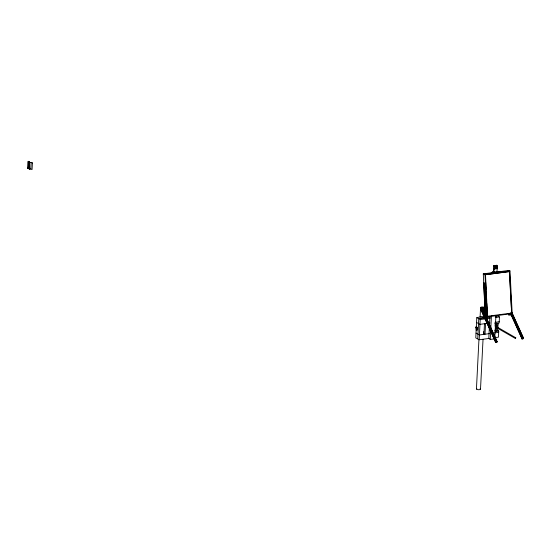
<?xml version="1.0" encoding="UTF-8"?>
<svg xmlns="http://www.w3.org/2000/svg" width="551" height="551" viewBox="0 0 551 551"><rect width="100%" height="100%" fill="white"/><g stroke="black" fill="none" stroke-linecap="round" stroke-linejoin="round"><path stroke-width="0.83" d="M496.74 266.774L496.899 267.118L496.864 265.258L493.799 265.672L493.482 271.974L492.904 271.588L492.89 271.967L493.751 272.552L494.364 267.938L493.799 265.672M491.189 272.979L491.34 272.552L491.644 272.993M27.626 168.151L27.887 161.512L29.589 161.636L29.258 168.241L28.253 168.427L28.59 161.822L29.589 161.636M28.797 161.347L28.328 168.461L27.55 168.117L29.258 168.241M28.556 166.244L28.81 161.291M29.417 161.622L29.086 168.227L28.459 167.952M29.286 169.35L29.616 162.745L31.125 162.38L32.392 162.944L32.061 169.55L30.787 168.985L29.286 169.35L29.616 162.745M30.78 169.04L31.125 162.38M476.174 327.521L476.925 328.059L475.919 327.962L476.222 326.991L476.952 327.604L476.222 326.991M484.281 315.888L476.794 317.693L475.775 337.901L479.191 339.76L489.226 338.404M476.222 330.056L476.339 327.776L476.925 328.059L476.808 330.338L476.222 330.056L477.008 330.249L477.145 327.514L476.539 327.246M476.67 328.169L476.973 327.198M477.751 338.782L478.778 318.574L476.794 317.693M476.443 388.999L478.957 339.333M480.086 317.073L480.562 307.658M479.191 339.76L480.217 319.552L478.778 318.574L484.598 317.169M481.106 309.283L481.195 307.534L481.002 309.4L482.683 310.544L484.425 310.309L483.303 309.442M482.683 310.544L482.779 308.691L482.793 310.427L484.425 310.206M480.52 389.027L483.034 339.368M484.425 311.969L484.598 308.539M483.654 331.606L483.571 333.238L485.011 334.223L485.555 323.582M483.923 334.367L484.46 323.733M489.371 327.397L488.813 338.459L490.252 339.437L494.743 338.837M489.502 324.842L489.935 316.329M490.252 339.437L490.686 330.924M490.81 328.375L491.458 315.606M496.809 272.139L497.429 267.524L496.864 265.258M495.08 326.178L495.204 323.802L496.981 323.795L495.831 323.465L496.63 323.492L496.265 323.327L495.535 323.747M494.826 337.129L495.907 315.847M495.556 323.547L496.899 323.368L495.556 323.547L495.583 322.955M496.954 323.506L498.097 323.926L497.773 330.283L495.693 330.628L496.017 324.277L495.204 323.802M496.155 324.56L496.217 323.341M495.824 331.117L495.177 330.951L495.211 330.359L496.527 330.772L495.824 331.117L495.852 330.524L496.527 330.428M496.203 323.712L496.231 323.12M496.499 331.027L496.554 330.173M496.871 323.623L496.906 323.031M497.298 330.077L498.738 331.061L498.428 337.164L495.067 337.591M495.501 316.315L498.008 315.978L499.454 316.956L499.144 323.058L494.812 323.644M497.174 341.654L496.809 342.378L495.735 342.522L480.803 309.448L481.87 309.311L482.242 308.588L481.133 308.801L496.072 341.875L497.174 341.654L482.242 308.588M481.133 308.801L496.072 341.875M495.735 342.522L480.837 309.38M496.733 342.316L497.03 341.744L482.097 308.677M523.078 338.831L522.011 338.975L522.382 338.259L523.45 338.114L511.638 311.962M523.45 338.114L511.603 312.038M499.289 272.022L499.971 271.96M499.957 271.87L499.509 271.932M476.911 329.746L476.911 329.326M493.069 272.717L493.848 272.683L493.352 272.869M496.169 328.327L496.561 328.389L496.182 328.74M497.05 265.382L496.272 266.105L493.985 265.796M494.364 267.938L496.658 268.247L497.401 268L494.343 268.413L496.658 268.247L497.429 267.524M494.516 272.449L496.692 272.359M496.685 272.256L496.058 272.394L496.713 272.332M476.739 327.604L475.94 327.508L476.656 327.177M476.753 327.363L475.961 327.101M475.919 327.962L476.339 327.776M477.145 327.514L476.601 327.59M493.834 272.697L493.482 272.738M32.392 162.944L31.111 162.435M496.017 324.277L498.097 323.926M496.01 329.043L496.72 328.926M493.923 269.088L496.988 268.674M492.174 272.063L493.668 271.863M494.516 272.821L491.54 272.628C493.758 271.822 509.599 270.81 496.196 272.593M485.479 316.563L483.275 273.875L508.277 270.5L509.985 270.927L512.189 313.547L487.18 316.921L485.479 316.494M491.54 272.628L492.828 272.945L501.238 271.808M483.275 273.875L484.983 274.302L509.985 270.927M485.534 278.978L485.314 274.742L509.517 271.553L511.659 313.058L487.463 316.246L487.373 314.552M485.314 274.742L509.517 271.553M484.611 283.097L486.443 318.464L484.611 283.097L483.592 282.883L485.328 316.563M485.335 307.568L481.168 308.133L481.732 308.519L485.066 308.071M484.494 307.795L481.161 308.243L481.67 308.594M482.504 308.477L485.004 308.14M482.456 309.393L484.956 309.056M482.511 309.545L485.011 309.207M485.335 311.549L483.675 311.776L483.075 312.947L485.562 312.61M485.376 311.639L483.716 311.866L483.151 312.968L484.804 312.748M485.472 314.222L483.785 314.511L485.438 314.29M478.778 318.574L485.465 317.672M487.139 317.445L490.486 316.99M485.996 318.168L487.208 318.03L484.983 274.302M508.938 315.096L508.848 313.409L508.883 315.082L510.625 314.848L510.536 313.161M511.459 313.395L511.445 315.089L511.362 313.409M480.217 319.552L490.252 318.196M495.273 317.521L499.454 316.956M490.039 322.982L479.976 324.339L476.553 322.48M494.881 322.328L499.206 321.743M495.129 331.544L498.738 331.061M489.502 333.617L479.439 334.974L476.016 333.114M494.337 332.962L498.669 332.377M493.283 272.759L493.848 272.773M494.006 271.781L493.586 271.698L493.951 271.602M495.686 330.999L496.045 331.013M476.87 328.768L476.877 328.238M482.924 317.955L483.317 318.202M495.928 331.02L495.425 330.91M496.582 272.304L496.031 272.263M476.711 327.315L475.733 327.204L475.713 327.604L476.691 327.714M501.245 271.912L499.812 271.423L499.612 271.974M511.659 313.058L509.324 271.505M511.052 313.264L512.189 313.547M511.548 315.076L510.57 314.876L510.488 313.188M487.463 316.246L485.507 274.791M515.764 337.763L515.337 338.445L515.764 337.763L496.265 326.536M495.838 327.225L515.337 338.445M494.881 330.152L495.693 330.628M495.335 265.465L496.272 266.105L496.658 268.247M481.099 307.548L482.883 308.677M483.303 309.545L484.425 310.309M483.365 317.466L482.648 317.638M510.922 312.878L522.451 338.314M510.694 313.512L522.155 338.886M510.55 313.595L522.011 338.975M484.233 314.635L485.273 316.942M485.968 318.478L488.055 323.093M489.791 326.936L490.831 329.243M491.595 330.841L492.987 333.92M493.682 335.456L495.762 340.07M500.06 271.857L499.957 271.491M485.713 282.367L486.065 289.144M486.237 292.533L486.629 300.15M486.808 303.539L487.201 311.163M487.07 316.329L487.153 318.017M484.625 307.864A2.052 0.689 2.9 0 1 483.819 308.284M481.781 308.271A2.052 0.689 2.9 0 1 481.388 307.059A2.052 0.689 2.9 0 1 484.639 307.685M480.135 388.675A2.052 0.689 2.9 0 1 479.838 389.591A2.052 0.689 2.9 0 1 477.063 389.454A2.052 0.689 2.9 0 1 476.884 388.51M476.381 329.457L476.649 329.801L476.381 329.457M476.429 328.451L476.705 328.802L476.429 328.451M496.499 327.253C497.071 328.823 497.649 325.772 496.499 327.253M496.74 325.737L497.209 325.669L496.74 325.737M496.589 328.747L497.043 328.816L496.616 328.678M496.981 330.628L497.636 330.676L497.057 330.579M495.018 266.877L495.625 267.214L495.018 266.877"/></g></svg>
